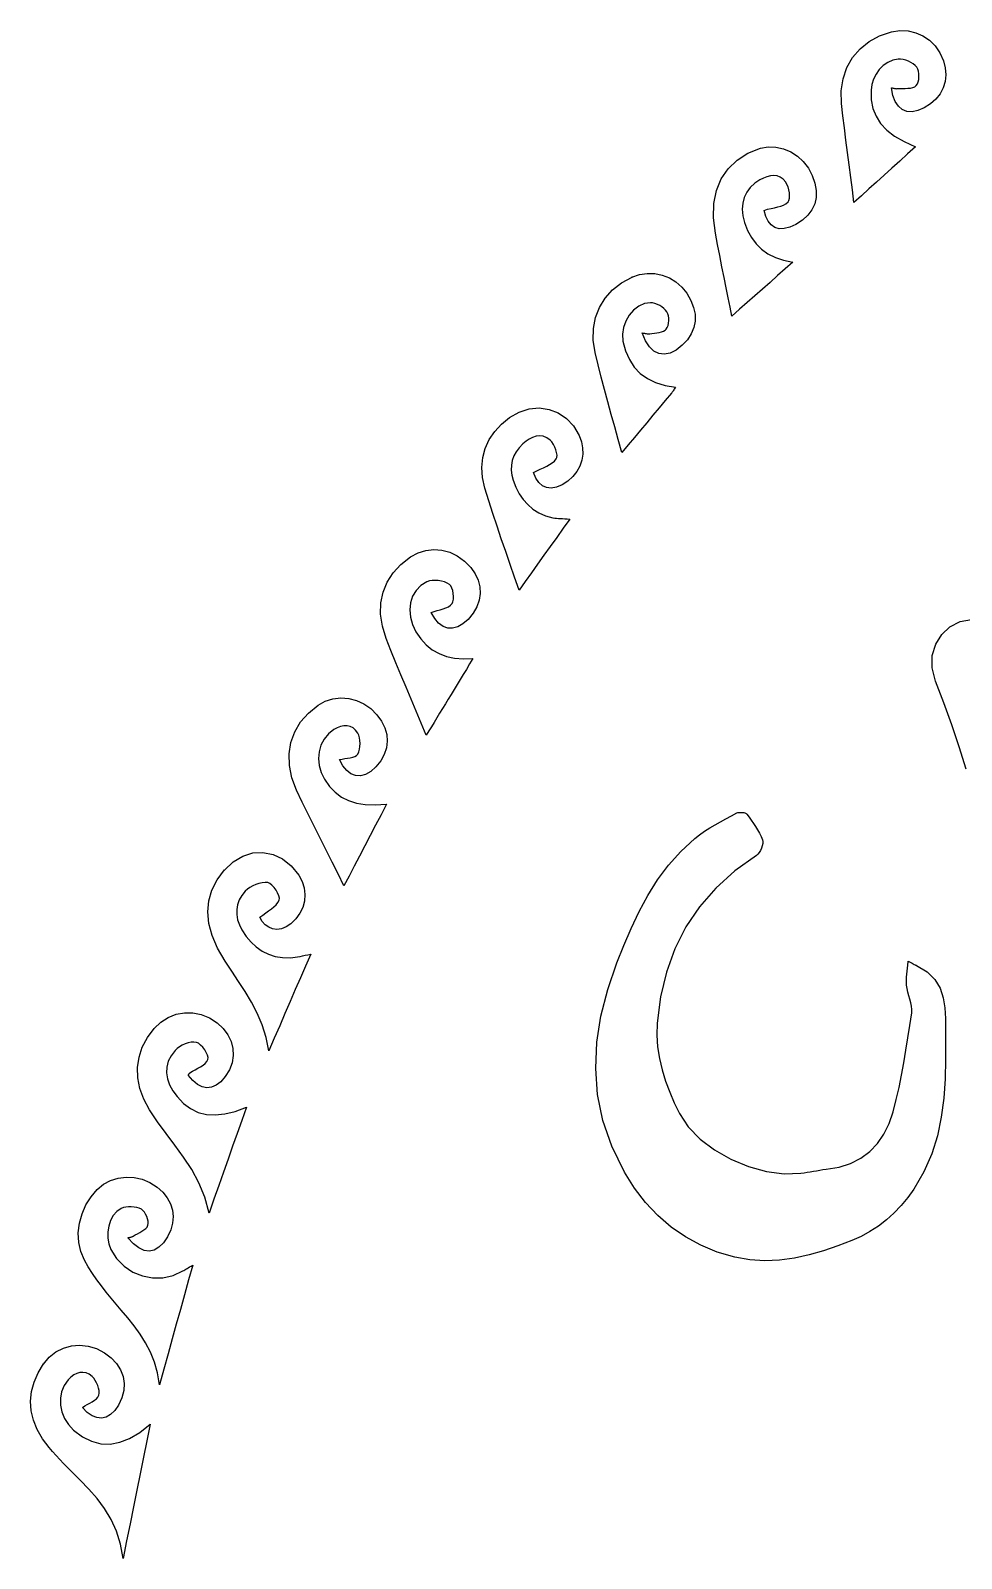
# Model space of a CAD drawing. Extents: x 24.7 to 52.1, y 24.7 to 52.1.
# Drawn here: x 24.68 to 30.11, y 39.67 to 48.58 of the extents above; entities that cross this region are included whole.
import ezdxf

# ---------------------------------------------------------------- set-up
doc = ezdxf.new("R2010")
doc.units = 0
doc.layers.add('Layer_1', color=7, linetype='CONTINUOUS')

msp = doc.modelspace()

# ---------------------------------------------------------------- linework, layer by layer
at = {"layer": 'Layer_1', "color": 7}
for points in [[(29.699204, 48.57488), (29.748774, 48.58188), (29.796464, 48.57988), (29.841554, 48.56958), (29.883314, 48.55128), (29.921024, 48.52538), (29.953954, 48.49228), (29.981384, 48.45238), (30.002594, 48.40608), (30.013734, 48.36488), (30.017134, 48.32438), (30.013134, 48.28518), (30.002004, 48.24788), (29.983994, 48.21318), (29.959374, 48.18178), (29.928424, 48.15428), (29.891414, 48.13128), (29.854344, 48.11588), (29.820354, 48.10888), (29.789784, 48.11088), (29.762964, 48.12158), (29.740224, 48.14078), (29.721904, 48.16838), (29.708334, 48.20418), (29.699834, 48.24818), (29.704434, 48.24735), (29.708834, 48.24641), (29.713134, 48.24546), (29.717234, 48.24455), (29.721234, 48.2438), (29.725134, 48.24326), (29.728934, 48.24303), (29.732634, 48.24318), (29.747714, 48.24418), (29.763504, 48.24456), (29.779494, 48.24479), (29.795164, 48.24536), (29.810014, 48.24636), (29.823524, 48.24936), (29.835184, 48.25436), (29.844484, 48.26136), (29.850984, 48.27036), (29.855784, 48.28276), (29.858784, 48.29736), (29.860084, 48.31306), (29.859606, 48.32896), (29.857406, 48.34416), (29.853406, 48.35756), (29.847706, 48.36826), (29.838406, 48.37846), (29.826866, 48.38746), (29.813566, 48.39546), (29.799026, 48.40246), (29.783776, 48.40846), (29.768336, 48.41246), (29.753236, 48.41446), (29.739006, 48.41465), (29.707646, 48.40865), (29.678486, 48.39615), (29.652086, 48.37795), (29.628986, 48.35495), (29.609736, 48.32815), (29.594886, 48.29845), (29.584986, 48.26675), (29.580586, 48.23405), (29.581986, 48.17865), (29.591586, 48.12805), (29.609656, 48.08185), (29.636586, 48.03975), (29.672746, 48.00135), (29.718496, 47.96625), (29.774196, 47.93415), (29.840216, 47.90465), (29.793976, 47.86275), (29.748136, 47.82115), (29.702676, 47.77995), (29.657606, 47.73905), (29.612916, 47.69855), (29.568596, 47.65835), (29.524656, 47.61855), (29.481086, 47.57905), (29.471786, 47.65275), (29.462386, 47.72585), (29.452986, 47.79845), (29.443686, 47.87065), (29.434586, 47.94245), (29.425686, 48.01405), (29.417086, 48.08545), (29.408786, 48.15685), (29.406686, 48.23105), (29.417216, 48.30125), (29.439566, 48.36625), (29.472886, 48.42495), (29.516346, 48.47625), (29.569106, 48.51895), (29.630316, 48.55185), (29.699146, 48.57395), (29.699143, 48.57396), (29.69914, 48.57397), (29.699136, 48.57398), (29.699133, 48.57398), (29.69913, 48.57399), (29.699126, 48.574), (29.699123, 48.57401)], [(28.936851, 47.89543), (28.981211, 47.90343), (29.025941, 47.90249), (29.069911, 47.89249), (29.111961, 47.87489), (29.150951, 47.84989), (29.185741, 47.81809), (29.215181, 47.77999), (29.238121, 47.73629), (29.253361, 47.69149), (29.260761, 47.64899), (29.26034, 47.60899), (29.25214, 47.57159), (29.23626, 47.53699), (29.21272, 47.50529), (29.18157, 47.47669), (29.14287, 47.45129), (29.10717, 47.43479), (29.07458, 47.42679), (29.04533, 47.42648), (29.01966, 47.43348), (28.99779, 47.44818), (28.97995, 47.46998), (28.96638, 47.49848), (28.95728, 47.53348), (28.97779, 47.53948), (28.9981, 47.54448), (29.01786, 47.54848), (29.03674, 47.55348), (29.0544, 47.55848), (29.07049, 47.56448), (29.08468, 47.57248), (29.09663, 47.58248), (29.10203, 47.59148), (29.10493, 47.60398), (29.105623, 47.61908), (29.104323, 47.63578), (29.101223, 47.65308), (29.096523, 47.66988), (29.090423, 47.68518), (29.083223, 47.69788), (29.068013, 47.71578), (29.051163, 47.72768), (29.032983, 47.73468), (29.013783, 47.73668), (28.993863, 47.73468), (28.973543, 47.72968), (28.953133, 47.72168), (28.932943, 47.71158), (28.902133, 47.69128), (28.876513, 47.66718), (28.856273, 47.63968), (28.841613, 47.60908), (28.832713, 47.57568), (28.829813, 47.53988), (28.833013, 47.50188), (28.842613, 47.46208), (28.860353, 47.41578), (28.882743, 47.37438), (28.909973, 47.33788), (28.942223, 47.30638), (28.979683, 47.27988), (29.022543, 47.25858), (29.070983, 47.24248), (29.125183, 47.23168), (29.080603, 47.19238), (29.036023, 47.15308), (28.991443, 47.11378), (28.946863, 47.07448), (28.902283, 47.03518), (28.857703, 46.99588), (28.813123, 46.95658), (28.768543, 46.91728), (28.758223, 46.96878), (28.747203, 47.02388), (28.735593, 47.08198), (28.723513, 47.14258), (28.711093, 47.20518), (28.698443, 47.26938), (28.685683, 47.33458), (28.672943, 47.40028), (28.661893, 47.48998), (28.664193, 47.57308), (28.679483, 47.64898), (28.707353, 47.71698), (28.747413, 47.77638), (28.799263, 47.82648), (28.862523, 47.86668), (28.936793, 47.89618), (28.936793, 47.89618), (28.936793, 47.89619), (28.936793, 47.89619), (28.936793, 47.89619), (28.936793, 47.8962), (28.936793, 47.8962), (28.936793, 47.89621)], [(28.186493, 47.14402), (28.230443, 47.15912), (28.275143, 47.16612), (28.319643, 47.16512), (28.363023, 47.15612), (28.404333, 47.13992), (28.442633, 47.11662), (28.476993, 47.08642), (28.506473, 47.04972), (28.530083, 47.00872), (28.545893, 46.96782), (28.553993, 46.92742), (28.554356, 46.88792), (28.547056, 46.84972), (28.532156, 46.81312), (28.509686, 46.77862), (28.479696, 46.74662), (28.443576, 46.71872), (28.408536, 46.70152), (28.375036, 46.69452), (28.343526, 46.69852), (28.314466, 46.71292), (28.288306, 46.73782), (28.265506, 46.77322), (28.246516, 46.81902), (28.252616, 46.81815), (28.258516, 46.81715), (28.264216, 46.81615), (28.269716, 46.81515), (28.275016, 46.81433), (28.280116, 46.81381), (28.285016, 46.81371), (28.289716, 46.81415), (28.302926, 46.81615), (28.316826, 46.81815), (28.330916, 46.82015), (28.344696, 46.82215), (28.357666, 46.82515), (28.369326, 46.82915), (28.379226, 46.83415), (28.386726, 46.84115), (28.392526, 46.85115), (28.396826, 46.86305), (28.399626, 46.87645), (28.400926, 46.89065), (28.400716, 46.90495), (28.398916, 46.91865), (28.395516, 46.93095), (28.390516, 46.94115), (28.382516, 46.95145), (28.372436, 46.96145), (28.360756, 46.97045), (28.347926, 46.97845), (28.334386, 46.98545), (28.320576, 46.99045), (28.306936, 46.99345), (28.293916, 46.99445), (28.258646, 46.98945), (28.225536, 46.97485), (28.195676, 46.95205), (28.170176, 46.92265), (28.150136, 46.88825), (28.136656, 46.85055), (28.130856, 46.81115), (28.133756, 46.77165), (28.149026, 46.71395), (28.170986, 46.66325), (28.199576, 46.61945), (28.234736, 46.58255), (28.276416, 46.55245), (28.324556, 46.52905), (28.379096, 46.51235), (28.439976, 46.50215), (28.436276, 46.49615), (28.432876, 46.49115), (28.429776, 46.48615), (28.426976, 46.48215), (28.424276, 46.47815), (28.421676, 46.47415), (28.419076, 46.47015), (28.416376, 46.46715), (28.380516, 46.42425), (28.344636, 46.38135), (28.308696, 46.33845), (28.272666, 46.29545), (28.236516, 46.25235), (28.200226, 46.20915), (28.163766, 46.16575), (28.127096, 46.12205), (28.106736, 46.19665), (28.086256, 46.27045), (28.065836, 46.34365), (28.045646, 46.41635), (28.025876, 46.48865), (28.006696, 46.56075), (27.988286, 46.63285), (27.970816, 46.70495), (27.960026, 46.77595), (27.961126, 46.84395), (27.973596, 46.90815), (27.996866, 46.96775), (28.030366, 47.02195), (28.073546, 47.06985), (28.125846, 47.11075), (28.186706, 47.14385), (28.186704, 47.14385), (28.186702, 47.14386), (28.1867, 47.14386), (28.186699, 47.14386), (28.186697, 47.14387), (28.186695, 47.14387), (28.186693, 47.14388)], [(27.471412, 46.32557), (27.527852, 46.35777), (27.586412, 46.37617), (27.645242, 46.38117), (27.702482, 46.37317), (27.756282, 46.35277), (27.804792, 46.32037), (27.846152, 46.27647), (27.878522, 46.22147), (27.891802, 46.18467), (27.898702, 46.14787), (27.899273, 46.11147), (27.893673, 46.07607), (27.882043, 46.04217), (27.864503, 46.01037), (27.841193, 45.98107), (27.812223, 45.95477), (27.778293, 45.93247), (27.746083, 45.91907), (27.715983, 45.91407), (27.688403, 45.91707), (27.663733, 45.92817), (27.642373, 45.94667), (27.624713, 45.97227), (27.611153, 46.00457), (27.631583, 46.01497), (27.651643, 46.02397), (27.670993, 46.03297), (27.689293, 46.04197), (27.706203, 46.05097), (27.721383, 46.06097), (27.734493, 46.07167), (27.745203, 46.08387), (27.748803, 46.09287), (27.749267, 46.10567), (27.746967, 46.12077), (27.742367, 46.13707), (27.735867, 46.15357), (27.727867, 46.16917), (27.718867, 46.18287), (27.709167, 46.19357), (27.689147, 46.20797), (27.668687, 46.21597), (27.648037, 46.21897), (27.627447, 46.21697), (27.607177, 46.20997), (27.587467, 46.19987), (27.568577, 46.18697), (27.550757, 46.17187), (27.529307, 46.14967), (27.511617, 46.12617), (27.497857, 46.10137), (27.488157, 46.07527), (27.482757, 46.04797), (27.481757, 46.01957), (27.485357, 45.99017), (27.493657, 45.95977), (27.509867, 45.91907), (27.529277, 45.88157), (27.552127, 45.84767), (27.578627, 45.81757), (27.609017, 45.79157), (27.643517, 45.76997), (27.682357, 45.75307), (27.725767, 45.74107), (27.735927, 45.73907), (27.746407, 45.73807), (27.757347, 45.73723), (27.768897, 45.7366), (27.781207, 45.73606), (27.794427, 45.73551), (27.808707, 45.73481), (27.824197, 45.73385), (27.785697, 45.68005), (27.747677, 45.62695), (27.710107, 45.57445), (27.672947, 45.52255), (27.636147, 45.47115), (27.599667, 45.42025), (27.563467, 45.36965), (27.527507, 45.31935), (27.501727, 45.39475), (27.475827, 45.46955), (27.449997, 45.54395), (27.424417, 45.61805), (27.399267, 45.69205), (27.374727, 45.76595), (27.350977, 45.83995), (27.328207, 45.91415), (27.314697, 45.97525), (27.310897, 46.03455), (27.316497, 46.09155), (27.331087, 46.14575), (27.354257, 46.19675), (27.385627, 46.24405), (27.424797, 46.28725), (27.471367, 46.32585), (27.471366, 46.3258), (27.471365, 46.32575), (27.471363, 46.3257), (27.471362, 46.32564), (27.471361, 46.32559), (27.47136, 46.32554), (27.471358, 46.32549)], [(26.895326, 45.51348), (26.938696, 45.53698), (26.984246, 45.55118), (27.030956, 45.55618), (27.077796, 45.55218), (27.123746, 45.53958), (27.167776, 45.51838), (27.208866, 45.48878), (27.245986, 45.45098), (27.271756, 45.41448), (27.289556, 45.37658), (27.299456, 45.33778), (27.301456, 45.29868), (27.295556, 45.25968), (27.281806, 45.22138), (27.260246, 45.18418), (27.230916, 45.14868), (27.200606, 45.12208), (27.170306, 45.10478), (27.140496, 45.09678), (27.111646, 45.09758), (27.084236, 45.10758), (27.058736, 45.12598), (27.035626, 45.15308), (27.015386, 45.18868), (27.032796, 45.19468), (27.050576, 45.19968), (27.068216, 45.20468), (27.085236, 45.20968), (27.101126, 45.21568), (27.115396, 45.22268), (27.127546, 45.23068), (27.137046, 45.24078), (27.142146, 45.25158), (27.144946, 45.26578), (27.145542, 45.28208), (27.144142, 45.29928), (27.140842, 45.31618), (27.135842, 45.33148), (27.129342, 45.34398), (27.121442, 45.35198), (27.107842, 45.35998), (27.092102, 45.36698), (27.074892, 45.37198), (27.056882, 45.37498), (27.038742, 45.37598), (27.021132, 45.37547), (27.004732, 45.37247), (26.990212, 45.36747), (26.954922, 45.34597), (26.927202, 45.31767), (26.907172, 45.28377), (26.894952, 45.24557), (26.890652, 45.20447), (26.894452, 45.16167), (26.906422, 45.11857), (26.926702, 45.07637), (26.954772, 45.03487), (26.986412, 44.99987), (27.021772, 44.97127), (27.060982, 44.94887), (27.104172, 44.93277), (27.151482, 44.92277), (27.203052, 44.91877), (27.259022, 44.92077), (27.239512, 44.88847), (27.220612, 44.85727), (27.202232, 44.82687), (27.184282, 44.79727), (27.166682, 44.76827), (27.149342, 44.73967), (27.132172, 44.71147), (27.115092, 44.68337), (27.098152, 44.65567), (27.081282, 44.62817), (27.064562, 44.60097), (27.048102, 44.57417), (27.031982, 44.54797), (27.016312, 44.52247), (27.001172, 44.49787), (26.986672, 44.47417), (26.957462, 44.54377), (26.927902, 44.61357), (26.898162, 44.68357), (26.868412, 44.75387), (26.838822, 44.82437), (26.809572, 44.89517), (26.780832, 44.96627), (26.752782, 45.03767), (26.730522, 45.10967), (26.720192, 45.17887), (26.721592, 45.24487), (26.734402, 45.30717), (26.758422, 45.36557), (26.793412, 45.41957), (26.839132, 45.46887), (26.895352, 45.51297), (26.895352, 45.51296), (26.895352, 45.51296), (26.895352, 45.51295), (26.895351, 45.51295), (26.895351, 45.51294), (26.895351, 45.51294), (26.895351, 45.51293)], [(26.355576, 44.64882), (26.397476, 44.67202), (26.441966, 44.68622), (26.487896, 44.69122), (26.534126, 44.68822), (26.579516, 44.67652), (26.622916, 44.65652), (26.663186, 44.62842), (26.699176, 44.59252), (26.726046, 44.55512), (26.745016, 44.51662), (26.756086, 44.47742), (26.759286, 44.43812), (26.754586, 44.39912), (26.741996, 44.36092), (26.721526, 44.32402), (26.693186, 44.28882), (26.662876, 44.26182), (26.632626, 44.24432), (26.602956, 44.23632), (26.574386, 44.23732), (26.547436, 44.24742), (26.522626, 44.26652), (26.500476, 44.29442), (26.481516, 44.33102), (26.495946, 44.33402), (26.511486, 44.33702), (26.527396, 44.33902), (26.542936, 44.34202), (26.557376, 44.34502), (26.569966, 44.34902), (26.579966, 44.35502), (26.586666, 44.36302), (26.592566, 44.37632), (26.596866, 44.39142), (26.599466, 44.40772), (26.600389, 44.42462), (26.599591, 44.44152), (26.597091, 44.45782), (26.592791, 44.47282), (26.586691, 44.48602), (26.574251, 44.50302), (26.559661, 44.51562), (26.543281, 44.52362), (26.525481, 44.52762), (26.506621, 44.52787), (26.487071, 44.52387), (26.467191, 44.51687), (26.447341, 44.50597), (26.415491, 44.48037), (26.390441, 44.44967), (26.372391, 44.41477), (26.361521, 44.37687), (26.358021, 44.33697), (26.362121, 44.29617), (26.373951, 44.25557), (26.393731, 44.21627), (26.423111, 44.17467), (26.455631, 44.14027), (26.491981, 44.11277), (26.532851, 44.09207), (26.578931, 44.07777), (26.630911, 44.06977), (26.689481, 44.06777), (26.755331, 44.07177), (26.723031, 44.00987), (26.690971, 43.94847), (26.659211, 43.88767), (26.627801, 43.82747), (26.596791, 43.76807), (26.566221, 43.70957), (26.536151, 43.65197), (26.506621, 43.59547), (26.472131, 43.66437), (26.437311, 43.73347), (26.402301, 43.80277), (26.367271, 43.87227), (26.332371, 43.94207), (26.297761, 44.01217), (26.263601, 44.08257), (26.230041, 44.15327), (26.202741, 44.22547), (26.188351, 44.29637), (26.186551, 44.36507), (26.197051, 44.43087), (26.219521, 44.49287), (26.253651, 44.55037), (26.299121, 44.60247)], [(29.797487, 43.15492), (29.809837, 43.14892), (29.819637, 43.14392), (29.827237, 43.13992), (29.833037, 43.13692), (29.837337, 43.13492), (29.840537, 43.13292), (29.843037, 43.13192), (29.845237, 43.13092), (29.908247, 43.09282), (29.953457, 43.04792), (29.983787, 42.99732), (30.002177, 42.94212), (30.011577, 42.88332), (30.014877, 42.82192), (30.015023, 42.75902), (30.014949, 42.69562), (30.015232, 42.58186), (30.012432, 42.46887), (30.004832, 42.357), (29.990522, 42.24658), (29.967712, 42.13797), (29.934582, 42.0315), (29.889312, 41.92753), (29.830092, 41.82638), (29.794372, 41.77678), (29.755792, 41.73028), (29.714442, 41.68708), (29.670412, 41.64738), (29.623782, 41.61128), (29.574642, 41.57898), (29.523082, 41.55078), (29.469192, 41.52668), (29.387102, 41.49538), (29.303692, 41.46718), (29.219142, 41.44328), (29.133652, 41.42488), (29.047422, 41.41308), (28.960642, 41.40908), (28.873512, 41.41408), (28.786212, 41.42958), (28.683871, 41.45968), (28.587731, 41.49908), (28.497821, 41.54778), (28.414161, 41.60558), (28.336771, 41.67238), (28.265661, 41.74808), (28.200861, 41.83258), (28.142391, 41.92578), (28.068481, 42.07666), (28.016791, 42.22756), (27.985981, 42.37869), (27.974731, 42.53026), (27.981731, 42.6825), (28.005591, 42.83561), (28.045011, 42.98982), (28.098661, 43.14533), (28.139151, 43.24715), (28.182001, 43.34715), (28.228351, 43.44465), (28.279331, 43.53895), (28.336081, 43.62935), (28.399741, 43.71525), (28.471451, 43.79605), (28.552341, 43.87105), (28.580331, 43.89305), (28.609611, 43.91355), (28.639941, 43.93275), (28.671051, 43.95095), (28.702691, 43.96855), (28.734601, 43.98575), (28.766531, 44.00275), (28.798221, 44.01995), (28.804421, 44.02195), (28.812021, 44.02295), (28.820521, 44.02332), (28.829321, 44.02275), (28.837821, 44.02175), (28.845521, 44.01975), (28.851821, 44.01675), (28.856121, 44.01275), (28.869351, 43.99515), (28.882451, 43.97735), (28.895221, 43.95925), (28.907461, 43.94085), (28.918971, 43.92205), (28.929551, 43.90295), (28.939051, 43.88345), (28.947151, 43.86355), (28.949151, 43.85335), (28.94871, 43.84125), (28.94621, 43.82805), (28.94191, 43.81455), (28.93611, 43.80145), (28.92911, 43.78955), (28.92131, 43.77955), (28.91301, 43.77255), (28.786833, 43.68185), (28.676241, 43.58195), (28.581111, 43.473), (28.501321, 43.35504), (28.436741, 43.22815), (28.387251, 43.09241), (28.352731, 42.94789), (28.333051, 42.79466), (28.331151, 42.72456), (28.335851, 42.65576), (28.346401, 42.58816), (28.362131, 42.52176), (28.382351, 42.45656), (28.406351, 42.39246), (28.433431, 42.32946), (28.462901, 42.26756), (28.513551, 42.18976), (28.583351, 42.11826), (28.668151, 42.05476), (28.763771, 42.00106), (28.866058, 41.95886), (28.970846, 41.92996), (29.073973, 41.91606), (29.171273, 41.91906), (29.189763, 41.92206), (29.208203, 41.92506), (29.226613, 41.92806), (29.245003, 41.93106), (29.263393, 41.93406), (29.281803, 41.93706), (29.300243, 41.94006), (29.318733, 41.94206), (29.393923, 41.95406), (29.461353, 41.97566), (29.521133, 42.00636), (29.573383, 42.04566), (29.618213, 42.09296), (29.655723, 42.14776), (29.686033, 42.20956), (29.709253, 42.27786), (29.727723, 42.34856), (29.744183, 42.41986), (29.758943, 42.49156), (29.772303, 42.56366), (29.784573, 42.63606), (29.796063, 42.70856), (29.807073, 42.78116), (29.817903, 42.85366), (29.819103, 42.87316), (29.817303, 42.89306), (29.813303, 42.91326), (29.807903, 42.93376), (29.801903, 42.95436), (29.796003, 42.97506), (29.791103, 42.99576), (29.787903, 43.01646), (29.786934, 43.03176), (29.787031, 43.04726), (29.787977, 43.06316), (29.789577, 43.07956), (29.791577, 43.09666), (29.793777, 43.11446), (29.795977, 43.13316), (29.797877, 43.15286), (29.797875, 43.15281), (29.797873, 43.15275), (29.797871, 43.1527), (29.797869, 43.15264), (29.797867, 43.15259), (29.797865, 43.15254), (29.797863, 43.15248)], [(25.809124, 43.68644), (25.860094, 43.73484), (25.915924, 43.76814), (25.974654, 43.78644), (26.034334, 43.78944), (26.093004, 43.77824), (26.148704, 43.75244), (26.199484, 43.71214), (26.243394, 43.65744), (26.262764, 43.62074), (26.274654, 43.58284), (26.279154, 43.54444), (26.276454, 43.50644), (26.266654, 43.46954), (26.249914, 43.43464), (26.226334, 43.40244), (26.196044, 43.37384), (26.168534, 43.35584), (26.141404, 43.34514), (26.115184, 43.34114), (26.090424, 43.34414), (26.067664, 43.35314), (26.047454, 43.36754), (26.030324, 43.38724), (26.016824, 43.41184), (26.033464, 43.42474), (26.050474, 43.43694), (26.067294, 43.44874), (26.083364, 43.46044), (26.098134, 43.47234), (26.111034, 43.48474), (26.121514, 43.49784), (26.129014, 43.51204), (26.129994, 43.52314), (26.126594, 43.53744), (26.119694, 43.55354), (26.110194, 43.57014), (26.098944, 43.58574), (26.086804, 43.59904), (26.074654, 43.60904), (26.063354, 43.61404), (26.046844, 43.61493), (26.029184, 43.61293), (26.010944, 43.60893), (25.992704, 43.60293), (25.975024, 43.59493), (25.958474, 43.58593), (25.943624, 43.57533), (25.931054, 43.56373), (25.911174, 43.53883), (25.896264, 43.51243), (25.886364, 43.48493), (25.881364, 43.45643), (25.881372, 43.42723), (25.886372, 43.39763), (25.896372, 43.36793), (25.911332, 43.33833), (25.936502, 43.30043), (25.964432, 43.26703), (25.995212, 43.23833), (26.028932, 43.21473), (26.065682, 43.19643), (26.105542, 43.18363), (26.148602, 43.17663), (26.194952, 43.17575), (26.208692, 43.17675), (26.222482, 43.17875), (26.236432, 43.18075), (26.250642, 43.18375), (26.265242, 43.18675), (26.280332, 43.18975), (26.296022, 43.19275), (26.312432, 43.19575), (26.282512, 43.12695), (26.252702, 43.05835), (26.222862, 42.98965), (26.192842, 42.92055), (26.162492, 42.85055), (26.131662, 42.77945), (26.100202, 42.70685), (26.067962, 42.63235), (26.052762, 42.71135), (26.030062, 42.78445), (26.001242, 42.85255), (25.967692, 42.91685), (25.930802, 42.97825), (25.891962, 43.03775), (25.852552, 43.09645), (25.813972, 43.15525), (25.769922, 43.23225), (25.738292, 43.30575), (25.719082, 43.37605), (25.712282, 43.44335), (25.717882, 43.50795), (25.735892, 43.57005), (25.766282, 43.62995), (25.809052, 43.68795), (25.809048, 43.68795), (25.809044, 43.68796), (25.80904, 43.68796), (25.809036, 43.68796), (25.809031, 43.68797), (25.809027, 43.68797), (25.809023, 43.68798)], [(25.399901, 42.76252), (25.438491, 42.79972), (25.481501, 42.82772), (25.527761, 42.84642), (25.576121, 42.85542), (25.625401, 42.85506), (25.674441, 42.84506), (25.722081, 42.82526), (25.767151, 42.79556), (25.802621, 42.76216), (25.829841, 42.72556), (25.848701, 42.68666), (25.859091, 42.64616), (25.860891, 42.60476), (25.853991, 42.56316), (25.838301, 42.52226), (25.813691, 42.48266), (25.787931, 42.45306), (25.761561, 42.43226), (25.734721, 42.42016), (25.707551, 42.41716), (25.680201, 42.42216), (25.652811, 42.43626), (25.625531, 42.45906), (25.598501, 42.49056), (25.599701, 42.49256), (25.600801, 42.49456), (25.601901, 42.49656), (25.603001, 42.49856), (25.604201, 42.50056), (25.605501, 42.50256), (25.606901, 42.50356), (25.608401, 42.50456), (25.623071, 42.51356), (25.638811, 42.52256), (25.654851, 42.53156), (25.670441, 42.54056), (25.684831, 42.54956), (25.697251, 42.55956), (25.706951, 42.57036), (25.713151, 42.58236), (25.713955, 42.59346), (25.710555, 42.60736), (25.703655, 42.62286), (25.694155, 42.63876), (25.682815, 42.65386), (25.670435, 42.66686), (25.657815, 42.67686), (25.645755, 42.68186), (25.630915, 42.68386), (25.614595, 42.68286), (25.597445, 42.67886), (25.580095, 42.67286), (25.563195, 42.66586), (25.547385, 42.65686), (25.533295, 42.64676), (25.521575, 42.63576), (25.497795, 42.60436), (25.481625, 42.57176), (25.472825, 42.53816), (25.471225, 42.50386), (25.476725, 42.46926), (25.488995, 42.43456), (25.507875, 42.40006), (25.533175, 42.36596), (25.571325, 42.32646), (25.612225, 42.29586), (25.656275, 42.27426), (25.703875, 42.26176), (25.755425, 42.25876), (25.811335, 42.26476), (25.871995, 42.27966), (25.937815, 42.30386), (25.910765, 42.22726), (25.884005, 42.15156), (25.857365, 42.07616), (25.830665, 42.00066), (25.803735, 41.92446), (25.776395, 41.84706), (25.748475, 41.76796), (25.719805, 41.68656), (25.695225, 41.77906), (25.660795, 41.86326), (25.618745, 41.94086), (25.571295, 42.01356), (25.520665, 42.08296), (25.469085, 42.15086), (25.418785, 42.21886), (25.371975, 42.28866), (25.338675, 42.35106), (25.316005, 42.41336), (25.303895, 42.47516), (25.302295, 42.53606), (25.311195, 42.59576), (25.330445, 42.65386), (25.360025, 42.70986), (25.399885, 42.76346), (25.399882, 42.76351), (25.399878, 42.76356), (25.399875, 42.76362), (25.399872, 42.76367), (25.399869, 42.76372), (25.399865, 42.76377), (25.399862, 42.76383)], [(25.067585, 41.82448), (25.104495, 41.85458), (25.145665, 41.87668), (25.189925, 41.89068), (25.236115, 41.89668), (25.283065, 41.89468), (25.329615, 41.88408), (25.374595, 41.86518), (25.416835, 41.83798), (25.450175, 41.80798), (25.476325, 41.77548), (25.495195, 41.74078), (25.506705, 41.70428), (25.510805, 41.66648), (25.507305, 41.62768), (25.496245, 41.58828), (25.477495, 41.54868), (25.453385, 41.51318), (25.427495, 41.48748), (25.400035, 41.47158), (25.371215, 41.46558), (25.341235, 41.46958), (25.310305, 41.48378), (25.278635, 41.50808), (25.246425, 41.54268), (25.250825, 41.54368), (25.255125, 41.54468), (25.259225, 41.54568), (25.263225, 41.54668), (25.267025, 41.54768), (25.270625, 41.54868), (25.274125, 41.55068), (25.277425, 41.55268), (25.289525, 41.55968), (25.302425, 41.56668), (25.315525, 41.57368), (25.328225, 41.58068), (25.339935, 41.58868), (25.350055, 41.59668), (25.357955, 41.60568), (25.363155, 41.61568), (25.364955, 41.62628), (25.364209, 41.63888), (25.361209, 41.65258), (25.356409, 41.66648), (25.350009, 41.67988), (25.342409, 41.69188), (25.334009, 41.70188), (25.325009, 41.70888), (25.312149, 41.71488), (25.297719, 41.71888), (25.282239, 41.72188), (25.266229, 41.72388), (25.250199, 41.72392), (25.234669, 41.72192), (25.220159, 41.71892), (25.207179, 41.71392), (25.181619, 41.69642), (25.160889, 41.67252), (25.145159, 41.64362), (25.134589, 41.61122), (25.129389, 41.57672), (25.129633, 41.54152), (25.135533, 41.50712), (25.147253, 41.47482), (25.180703, 41.42112), (25.223823, 41.37702), (25.274503, 41.34322), (25.330653, 41.32032), (25.390153, 41.30892), (25.450913, 41.30958), (25.510813, 41.32298), (25.567763, 41.34968), (25.573363, 41.35268), (25.579063, 41.35568), (25.585063, 41.35968), (25.591463, 41.36368), (25.598463, 41.36768), (25.606163, 41.37268), (25.614663, 41.37768), (25.624163, 41.38368), (25.600113, 41.29698), (25.576303, 41.21108), (25.552603, 41.12548), (25.528873, 41.03968), (25.504993, 40.95328), (25.480843, 40.86578), (25.456283, 40.77668), (25.431193, 40.68558), (25.419293, 40.75498), (25.401103, 40.81838), (25.377463, 40.87668), (25.349223, 40.93078), (25.317223, 40.98148), (25.282323, 41.02958), (25.245363, 41.07598), (25.207193, 41.12158), (25.178083, 41.15608), (25.149123, 41.19098), (25.120573, 41.22628), (25.092673, 41.26208), (25.065683, 41.29848), (25.039853, 41.33548), (25.015443, 41.37328), (24.992703, 41.41188), (24.971063, 41.46228), (24.959453, 41.51598), (24.957253, 41.57158), (24.963953, 41.62748), (24.978903, 41.68218), (25.001533, 41.73418), (25.031263, 41.78208), (25.067493, 41.82428), (25.067493, 41.82429), (25.067492, 41.8243), (25.067492, 41.82431), (25.067491, 41.82431), (25.06749, 41.82432), (25.06749, 41.82433), (25.067489, 41.82434)], [(24.754318, 40.80672), (24.787958, 40.84612), (24.826998, 40.87702), (24.870278, 40.89922), (24.916648, 40.91252), (24.964948, 40.91652), (25.014028, 40.91152), (25.062738, 40.89682), (25.109918, 40.87242), (25.149048, 40.84292), (25.180308, 40.80952), (25.203518, 40.77302), (25.218488, 40.73402), (25.224988, 40.69322), (25.222888, 40.65142), (25.211988, 40.60922), (25.192078, 40.56732), (25.169468, 40.53512), (25.145048, 40.51172), (25.119198, 40.49702), (25.092328, 40.49102), (25.064828, 40.49402), (25.037098, 40.50522), (25.009528, 40.52492), (24.982528, 40.55322), (24.995588, 40.56222), (25.009698, 40.57022), (25.024158, 40.57822), (25.038258, 40.58622), (25.051308, 40.59522), (25.062598, 40.60422), (25.071398, 40.61432), (25.077098, 40.62542), (25.079198, 40.63762), (25.078638, 40.65152), (25.075738, 40.66652), (25.070838, 40.68192), (25.064238, 40.69702), (25.056238, 40.71122), (25.047238, 40.72382), (25.037538, 40.73412), (25.020138, 40.74702), (25.002228, 40.75502), (24.984058, 40.75802), (24.965888, 40.75702), (24.947968, 40.75202), (24.930538, 40.74302), (24.913868, 40.73052), (24.898198, 40.71492), (24.875018, 40.68202), (24.859878, 40.64552), (24.852578, 40.60672), (24.853039, 40.56682), (24.861039, 40.52712), (24.876449, 40.48882), (24.899099, 40.45332), (24.928819, 40.42182), (24.980869, 40.38302), (25.033879, 40.35642), (25.087899, 40.34202), (25.142999, 40.34002), (25.199239, 40.35032), (25.256689, 40.37312), (25.315399, 40.40842), (25.375439, 40.45632), (25.356059, 40.35962), (25.336759, 40.26342), (25.317469, 40.16732), (25.298089, 40.07092), (25.278549, 39.97372), (25.258759, 39.87532), (25.238639, 39.77527), (25.218109, 39.67313), (25.204149, 39.75663), (25.180629, 39.83213), (25.148919, 39.90083), (25.110379, 39.96383), (25.066359, 40.02233), (25.018229, 40.07743), (24.967349, 40.13033), (24.915069, 40.18223), (24.892769, 40.20443), (24.870659, 40.22693), (24.848859, 40.24983), (24.827499, 40.27303), (24.806699, 40.29673), (24.786589, 40.32093), (24.767289, 40.34563), (24.748919, 40.37093), (24.717209, 40.42413), (24.695019, 40.47873), (24.682219, 40.53423), (24.678619, 40.59013), (24.684219, 40.64593), (24.698759, 40.70113), (24.722129, 40.75533), (24.754209, 40.80803), (24.754207, 40.80803), (24.754205, 40.80804), (24.754203, 40.80804), (24.754202, 40.80804), (24.7542, 40.80805), (24.754198, 40.80805), (24.754196, 40.80806)]]:
    msp.add_lwpolyline(points, close=True, dxfattribs=at)
msp.add_lwpolyline([(30.134689, 44.2757), (30.094689, 44.40566), (30.051189, 44.53446), (30.004729, 44.66213), (29.955869, 44.78872), (29.936409, 44.86552), (29.937909, 44.93822), (29.957649, 45.00422), (29.992979, 45.06082), (30.041229, 45.10542), (30.099719, 45.13542), (30.165769, 45.14822)], dxfattribs=at)

doc.saveas('drawing.dxf')
